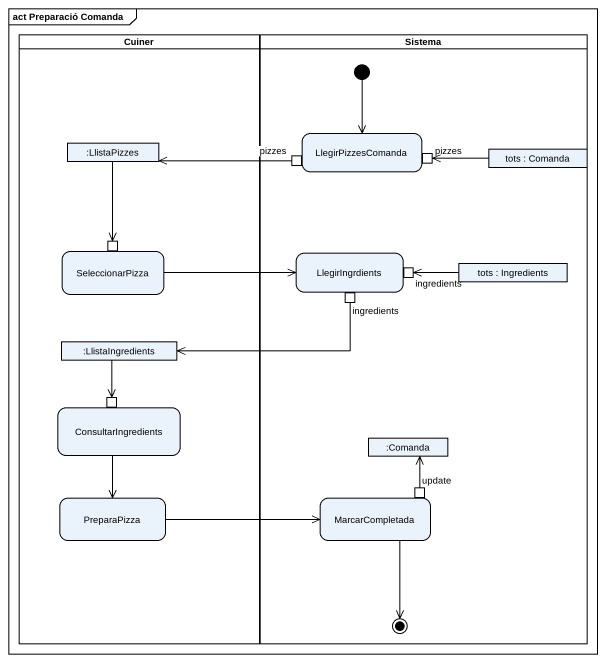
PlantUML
@startuml
mainframe act Preparació Comanda
hide empty description
state Cuiner <<partition>> {
  state ":LlistaPizzes" as LlistaPizzes <<object>>
  state SeleccionarPizza {
    state pin1 <<inputPin>>
  }
  state ":LlistaIngredients" as LlistaIngredients <<object>>
  state ConsultarIngredients {
    state pin2 <<inputPin>>
  }
  state PreparaPizza
}
state Sistema <<partition>> {
  state LlegirPizzesComanda {
    state pizzes <<outputPin>>
    state "pizzes" as pizzes_2 <<inputPin>>
  }
  state "tots : Comanda" as tots <<object>>
  state LlegirIngrdients {
    state ingredients <<outputPin>>
    state "ingredients" as ingredients_2 <<inputPin>>
  }
  state "tots : Ingredients" as tots_2 <<object>>
  state ":Comanda" as Comanda <<object>>
  state MarcarCompletada {
    state update <<outputPin>>
  }
  [*] --> LlegirPizzesComanda
  MarcarCompletada --> [*]
}
LlistaPizzes --> pin1
pizzes -left-> LlistaPizzes
tots -left-> pizzes_2
SeleccionarPizza -right-> LlegirIngrdients
ingredients -left-> LlistaIngredients
tots_2 -left-> ingredients_2
LlistaIngredients --> pin2
ConsultarIngredients --> PreparaPizza
PreparaPizza -right-> MarcarCompletada
update -up-> Comanda
@enduml
